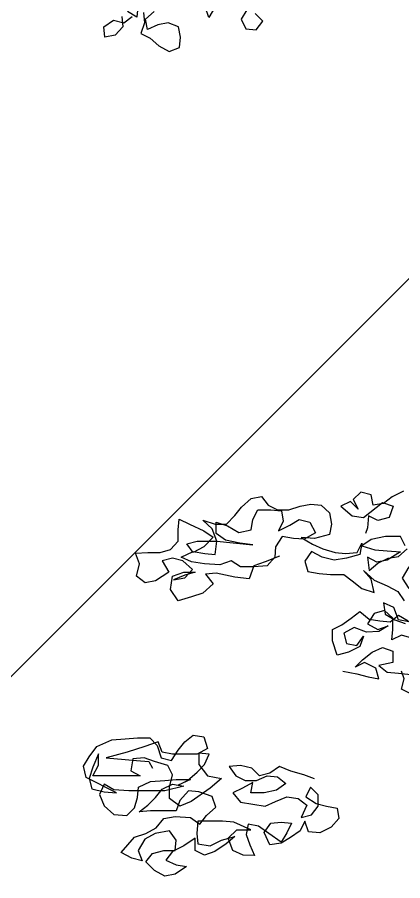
# Model space of a CAD drawing. Header units: inches. Extents: x 350994 to 353538, y 1581369 to 1583842.
# Drawn here: x 351506.734 to 351507.397, y 1583578.066 to 1583579.551 of the extents above; entities that cross this region are included whole.
import ezdxf

# ---------------------------------------------------------------- set-up
doc = ezdxf.new("R2010")
doc.units = ezdxf.units.IN
doc.header["$MEASUREMENT"] = 0
doc.linetypes.add('1', pattern=[0])
doc.layers.add('FOREST', color=96, linetype='Continuous')
doc.layers.add('TREE', color=81, linetype='1')

# ---------------------------------------------------------------- blocks, each defined once
blk = doc.blocks.new('TREE_4')
at = {"color": 94}
for points in [[(-1651.4, 7441.4), (-1694.8, 7424.1), (-1729.5, 7412.6), (-1744, 7372.1), (-1787.4, 7377.9), (-1845.2, 7389.6), (-1877, 7386.7), (-1853.9, 7357.8), (-1885.7, 7328.9), (-1920.4, 7317.3), (-1960.9, 7305.8), (-1984, 7340.5), (-1978.2, 7381), (-1943.5, 7392.5), (-1908.8, 7392.5), (-1940.6, 7383.9), (-1975.3, 7369.4), (-1940.6, 7375.2), (-1917.5, 7401.2), (-1946.4, 7427.2), (-1978.2, 7435.9), (-2010, 7427.3), (-1989.8, 7392.6), (-2030.3, 7366.6), (-2062.1, 7360.8), (-2088.1, 7381.1), (-2079.4, 7418.7), (-2090.9, 7450.5), (-2053.3, 7453.4), (-2015.7, 7453.3), (-1983.9, 7462), (-1960.8, 7488), (-1960.7, 7522.7), (-1957.8, 7554.5), (-1926, 7540), (-1882.7, 7519.7), (-1853.8, 7499.4), (-1882.7, 7470.5), (-1914.5, 7453.2), (-1934.7, 7479.3), (-1902.9, 7487.9), (-1842.2, 7487.9), (-1732.4, 7476.2), (-1772.8, 7482), (-1816.2, 7490.7), (-1845.1, 7511), (-1845.1, 7545.7), (-1810.4, 7534.1), (-1775.7, 7513.8), (-1738.1, 7522.5), (-1732.3, 7554.3), (-1717.8, 7583.2), (-1677.3, 7583.1), (-1645.5, 7580.2), (-1639.8, 7548.4), (-1654.3, 7519.5), (-1619.5, 7536.8), (-1590.6, 7554.1), (-1558.8, 7545.4), (-1541.5, 7513.6), (-1576.2, 7493.4), (-1608, 7496.3), (-1642.7, 7502.1), (-1663, 7470.3), (-1665.9, 7438.5), (-1689, 7412.5), (-1729.5, 7409.7), (-1770, 7409.7), (-1798.9, 7427.1), (-1833.6, 7415.6), (-1879.9, 7418.5), (-1920.3, 7424.3), (-1952.1, 7438.8), (-1914.5, 7456.1), (-1879.8, 7450.3), (-1848, 7447.4), (-1842.2, 7487.9), (-1856.6, 7525.5), (-1885.5, 7551.5), (-1848, 7539.9), (-1813.3, 7539.9), (-1787.2, 7565.9), (-1766.9, 7591.9), (-1738, 7617.9), (-1706.2, 7623.6), (-1686, 7597.6), (-1657.1, 7583.1), (-1622.4, 7583.1), (-1587.7, 7594.6), (-1555.9, 7600.4), (-1524.1, 7597.4), (-1498.1, 7574.3), (-1492.3, 7539.6), (-1498.1, 7507.8), (-1544.4, 7496.3), (-1584.9, 7499.2), (-1550.2, 7478.9), (-1518.4, 7464.4), (-1480.8, 7452.8), (-1449, 7449.9), (-1414.3, 7452.8), (-1399.9, 7481.7), (-1405.7, 7447), (-1446.2, 7435.5), (-1483.8, 7429.7), (-1521.3, 7438.4), (-1553.1, 7455.8), (-1573.4, 7426.9), (-1564.7, 7395.1), (-1530, 7389.3), (-1495.4, 7386.3), (-1454.9, 7386.3), (-1428.9, 7366), (-1400, 7342.9), (-1362.4, 7331.3), (-1371, 7371.8), (-1394.1, 7397.8), (-1362.4, 7368.9), (-1321.9, 7351.5), (-1290.1, 7334.1), (-1269.9, 7305.2)], [(-1255.5, 7241.6), (-1287.3, 7247.4), (-1301.7, 7285), (-1333.5, 7299.5), (-1327.8, 7264.8), (-1298.9, 7247.4), (-1267.1, 7235.8)], [(-1255.4, 7342.8), (-1275.6, 7374.6), (-1255.4, 7409.3)], [(-1266.9, 7472.9), (-1281.3, 7501.8), (-1327.6, 7501.8), (-1370.9, 7493.2), (-1399.9, 7473), (-1359.4, 7461.4), (-1321.8, 7458.5), (-1281.3, 7455.5), (-1321.8, 7429.6), (-1353.6, 7423.8), (-1382.5, 7438.3), (-1376.8, 7397.8), (-1350.8, 7420.9), (-1318.9, 7435.3), (-1287.1, 7441.1), (-1261.1, 7464.2)], [(-1272.5, 7640.6), (-1307.2, 7623.3), (-1333.2, 7603), (-1365.1, 7597.3), (-1370.8, 7629.1), (-1402.6, 7637.8), (-1425.8, 7614.7), (-1411.3, 7585.8), (-1434.4, 7608.9), (-1463.4, 7594.5), (-1428.7, 7565.5), (-1394, 7559.7), (-1336.1, 7605.9), (-1304.3, 7594.3), (-1315.9, 7559.7), (-1350.6, 7551), (-1379.5, 7565.5), (-1382.5, 7527.9), (-1388.3, 7510.6)], [(-1458, 7090.7), (-1414.6, 7082), (-1379.9, 7073.3), (-1348.1, 7067.5), (-1356.8, 7099.3), (-1391.5, 7116.7), (-1420.4, 7102.3), (-1397.2, 7125.4), (-1368.3, 7148.5), (-1336.5, 7162.9), (-1304.7, 7151.3), (-1304.7, 7116.6), (-1348.1, 7108), (-1322.1, 7087.7), (-1287.4, 7084.8), (-1241.2, 7079)], [(-1246.8, 7191.7), (-1278.6, 7200.4), (-1307.6, 7186), (-1304.6, 7217.8), (-1304.6, 7252.5), (-1330.6, 7275.7), (-1362.4, 7267), (-1382.7, 7235.2), (-1350.9, 7217.9), (-1319.1, 7229.4), (-1348, 7212.1), (-1385.6, 7209.2), (-1423.2, 7223.7), (-1455, 7206.4), (-1446.3, 7174.6), (-1414.5, 7168.8), (-1394.3, 7197.7), (-1405.9, 7165.9), (-1440.6, 7148.5), (-1475.3, 7139.9), (-1489.7, 7183.3), (-1489.7, 7218), (-1460.7, 7232.4), (-1431.8, 7252.6), (-1405.8, 7272.8), (-1376.9, 7249.7), (-1345.1, 7243.9), (-1313.3, 7240.9), (-1287.2, 7261.2), (-1258.3, 7243.8)], [(-1249.9, 7021.2), (-1278.8, 7035.6), (-1270.1, 7067.4), (-1278.7, 7090.6)], [(-1544.7, 6761.9), (-1576.5, 6773.5), (-1617, 6785.1), (-1651.6, 6799.6), (-1680.6, 6779.4), (-1712.4, 6770.8), (-1735.5, 6793.9), (-1770.2, 6802.6), (-1804.9, 6799.8), (-1784.7, 6770.8), (-1755.8, 6756.4), (-1721.1, 6756.3), (-1689.3, 6770.8), (-1657.5, 6767.8), (-1631.5, 6747.6), (-1660.4, 6727.4), (-1698, 6718.7), (-1738.5, 6718.8), (-1732.6, 6750.6), (-1764.5, 6733.2), (-1793.4, 6718.8), (-1770.3, 6689.9), (-1695.1, 6678.2), (-1663.3, 6692.7), (-1628.6, 6707.1), (-1593.9, 6701.3), (-1567.9, 6681), (-1585.3, 6643.4), (-1553.5, 6652.1), (-1533.2, 6678.1), (-1533.2, 6712.8), (-1556.3, 6735.9), (-1570.8, 6707), (-1539, 6686.8), (-1507.2, 6678.1), (-1475.4, 6672.3), (-1469.6, 6640.4), (-1492.8, 6614.4), (-1527.5, 6597.1), (-1562.2, 6600.1), (-1573.7, 6631.9), (-1588.2, 6603), (-1617.1, 6582.8), (-1646.1, 6565.4), (-1680.8, 6559.7), (-1698.1, 6597.3), (-1677.8, 6626.2), (-1646, 6629), (-1614.2, 6626.1), (-1628.7, 6597.2), (-1646.1, 6568.3), (-1683.6, 6594.4), (-1715.4, 6617.5), (-1747.2, 6623.4), (-1753, 6591.6), (-1741.5, 6559.7), (-1727.1, 6527.9), (-1761.8, 6528), (-1793.6, 6542.4), (-1808, 6580), (-1781.9, 6606), (-1738.6, 6606), (-1790.6, 6629.2), (-1825.3, 6632.1), (-1900.5, 6632.2), (-1903.4, 6594.6), (-1900.5, 6562.8), (-1862.9, 6557), (-1828.2, 6574.3), (-1787.7, 6585.8), (-1813.8, 6562.7), (-1848.5, 6539.6), (-1880.3, 6528.1), (-1909.2, 6542.5), (-1909.2, 6580.1), (-1943.9, 6557), (-1978.6, 6539.7), (-1998.9, 6513.7), (-1967.1, 6499.2), (-1935.3, 6493.4), (-1970, 6470.3), (-2001.8, 6464.6), (-2033.6, 6481.9), (-2059.6, 6508), (-2039.3, 6534), (-2004.6, 6542.6), (-1969.9, 6542.6), (-1967, 6574.4), (-1987.2, 6603.3), (-2030.6, 6594.7), (-2062.4, 6577.4), (-2082.7, 6542.7), (-2071.1, 6510.9), (-2102.9, 6519.6), (-2134.7, 6537), (-2094.2, 6583.2), (-2059.5, 6594.7), (-2027.7, 6612), (-2004.5, 6640.9), (-1969.8, 6646.7), (-1923.6, 6643.8), (-1894.7, 6623.5), (-1874.4, 6649.5), (-1845.5, 6675.5), (-1857, 6707.3), (-1897.5, 6721.8), (-1929.3, 6724.7), (-1955.3, 6695.8), (-1966.9, 6664), (-2045, 6664.1), (-2079.7, 6661.2), (-2053.6, 6681.5), (-2030.5, 6704.6), (-2010.2, 6730.6), (-1978.4, 6745), (-1943.7, 6739.2), (-2001.6, 6724.8), (-2111.4, 6724.9), (-2157.7, 6727.8), (-2186.6, 6745.2), (-2201.1, 6713.4), (-2186.6, 6678.7), (-2157.8, 6652.6), (-2117.3, 6649.7), (-2094.1, 6672.8), (-2085.4, 6704.6), (-2082.5, 6736.4), (-2044.9, 6753.7), (-2001.5, 6756.6), (-1966.8, 6759.4), (-1923.5, 6759.4), (-1961.1, 6742.1), (-1932.1, 6756.5), (-1903.2, 6782.5), (-1880.1, 6805.6), (-1865.6, 6837.4), (-1897.4, 6840.3), (-1897.4, 6805.6), (-1871.4, 6770.9), (-1828, 6762.2), (-1862.8, 6733.3), (-1920.6, 6692.9), (-1955.3, 6678.5), (-1987.1, 6701.6), (-1987.1, 6736.3), (-1978.4, 6773.9), (-1992.8, 6802.8), (-2033.3, 6814.4), (-2065.1, 6826), (-2099.8, 6823.2), (-2105.6, 6785.6), (-2076.7, 6771.1), (-2221.3, 6771.2), (-2203.9, 6803), (-2203.8, 6837.7), (-2221.2, 6797.3), (-2232.8, 6762.6), (-2224.2, 6730.8), (-2186.6, 6722.1), (-2149, 6719.1), (-2241.5, 6765.5), (-2250.1, 6800.2), (-2232.8, 6829.1), (-2209.6, 6860.9), (-2163.3, 6881.1), (-2122.9, 6883.9), (-2085.3, 6886.8), (-2047.7, 6886.7), (-2024.6, 6863.6), (-2013, 6826), (-1981.2, 6817.3), (-1961, 6849.1), (-1940.7, 6875.1), (-1914.7, 6895.3), (-1882.9, 6889.5), (-1871.3, 6854.8), (-1903.2, 6837.4), (-1978.3, 6837.5), (-2010.1, 6843.3), (-2021.7, 6875.1), (-2062.2, 6860.7), (-2117.1, 6843.4), (-2180.7, 6826.1), (-2122.9, 6820.3), (-2088.2, 6817.4), (-2050.6, 6814.5), (-2039.1, 6794.2)], [(1805.2, 4749.8), (1787.9, 4720.9), (1802.3, 4692), (1834.1, 4689.1), (1854.4, 4715.1), (1831.3, 4738.2)], [(1472.7, 4758.8), (1469.8, 4727), (1440.9, 4744.4)], [(1423.6, 4729.9), (1426.4, 4698.1), (1403.3, 4672.1), (1371.5, 4666.4), (1368.6, 4698.2), (1397.5, 4718.4), (1429.3, 4709.7), (1455.4, 4729.9)], [(1490.1, 4741.4), (1492.9, 4709.6), (1481.3, 4677.8), (1510.2, 4663.3), (1536.2, 4640.2), (1568, 4622.8), (1599.9, 4634.4), (1602.8, 4666.2), (1597, 4698), (1565.2, 4709.6), (1533.4, 4703.8), (1501.6, 4689.4), (1495.8, 4721.2), (1521.9, 4744.3)], [(1706.9, 4755.7), (1689.6, 4726.8), (1678, 4758.6)]]:
    blk.add_lwpolyline(points, dxfattribs=at)

msp = doc.modelspace()

# ---------------------------------------------------------------- hatches: boundary and pattern name
at = {"layer": 'FOREST', "lineweight": 5}
h = msp.add_hatch(dxfattribs=at)
h.set_pattern_fill('ANSI31', color=96, scale=50, style=0)
h.paths.add_polyline_path([(351604.9274, 1583347.98), (351663.0036, 1583522.9504), (351611.8779, 1583545.3594), (351490.2916, 1583598.0852), (351436.5696, 1583404.4646), (351529.745, 1583373.1705)])
h.paths.add_polyline_path([(351517.5086, 1583480.1397), (351575.3657, 1583480.1397), (351575.3657, 1583465.1397), (351517.5086, 1583465.1397)], flags=24)

# ---------------------------------------------------------------- block references
at = {"layer": 'TREE', "lineweight": 5, "xscale": 0.0005632341344607994, "yscale": 0.0005632341490127146, "zscale": 0.0005632341444477617}
for p in [(351506.112, 1583576.8887), (351508.1151, 1583574.4325)]:
    msp.add_blockref('TREE_4', p, dxfattribs=at)

doc.saveas('drawing.dxf')
